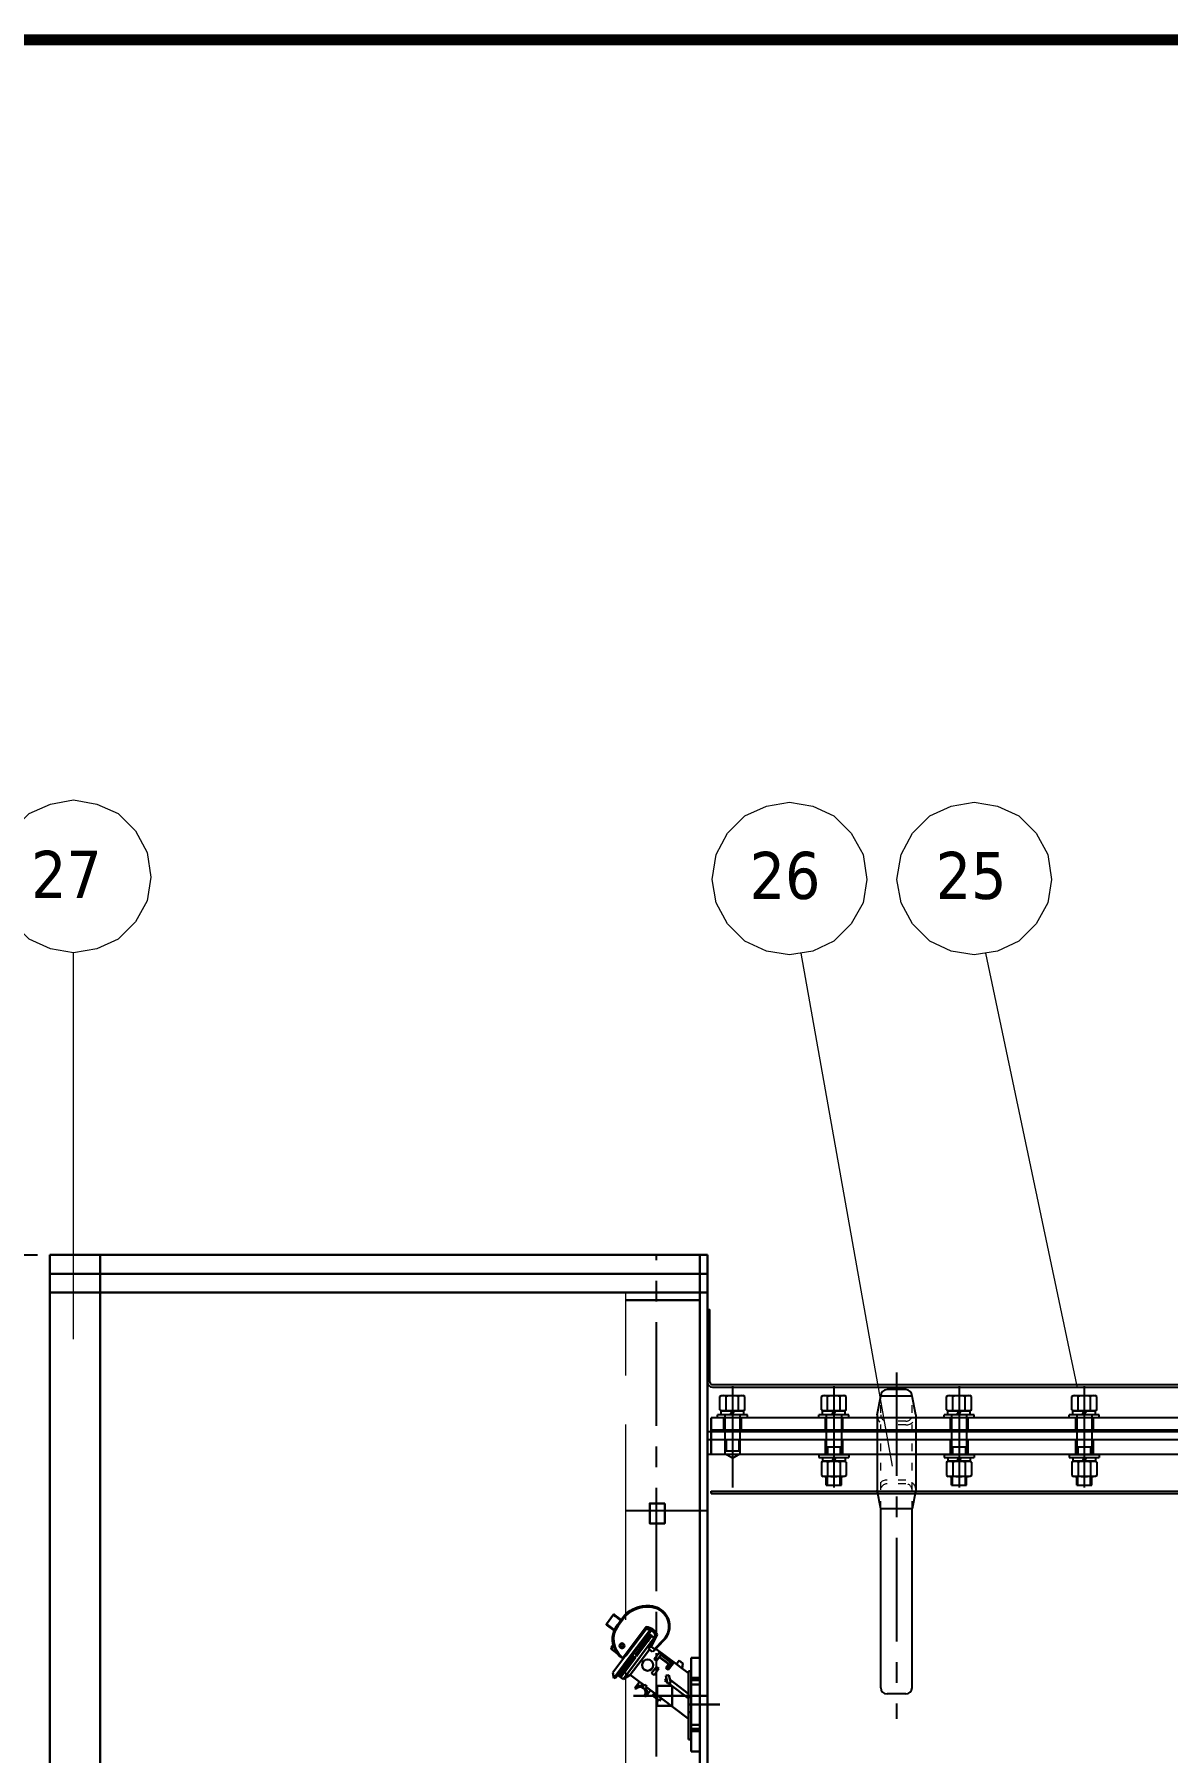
# Model space of a CAD drawing. Header units: millimetres. Extents: x 108973 to 119333, y -159366 to -152040.
# Drawn here: x 113740 to 114645, y -153654 to -152283 of the extents above; entities that cross this region are included whole.
import ezdxf

# ---------------------------------------------------------------- set-up
doc = ezdxf.new("R2010")
doc.units = ezdxf.units.MM
doc.header["$LTSCALE"] = 13
for name, pattern in [('ACAD_ISO02W100', [15, 12, -3]), ('ACAD_ISO03W100', [1.18, 0.47, -0.71]), ('CENTER', [50.8, 31.75, -6.35, 6.35, -6.35]), ('CENTERX2', [101.6, 63.5, -12.7, 12.7, -12.7]), ('DASHED', [0.75, 0.5, -0.25]), ('HIDDEN', [9.525, 6.35, -3.175])]:
    doc.linetypes.add(name, pattern=pattern)
doc.layers.get('0').update_dxf_attribs({"color": 1, "linetype": 'CENTER'})
for name, color, linetype in [('1', 4, 'Continuous'), ('2', 3, 'Continuous'), ('4', 2, 'HIDDEN'), ('4虚线层', 6, 'DASHED'), ('粗实线', 4, 'Continuous')]:
    doc.layers.add(name, color=color, linetype=linetype)
doc.layers.add('标注、文本', color=3, linetype='Continuous', lineweight=25)
doc.layers.add('铁心', color=3, linetype='Continuous', lineweight=0)
doc.styles.get("Standard").update_dxf_attribs({"font": 'gbenor.shx', "bigfont": 'gbcbig.shx'})
doc.styles.add('Tahoma$001', font='tahoma.ttf', dxfattribs={"height": 2.159784})
doc.dimstyles.new('1-15', dxfattribs={"dimscale": 20, "dimtxt": 3.5, "dimasz": 2, "dimexe": 1.5, "dimexo": 0.5, "dimgap": 0.5, "dimtad": 1, "dimtoh": 1, "dimdec": 1, "dimdsep": 46, "dimtxsty": 'Standard', "dimcen": 2.5, "dimclrd": 3, "dimclre": 3, "dimclrt": 3, "dimadec": 0, "dimazin": 2, "dimtfac": 1, "dimtdec": 1, "dimtmove": 0, "dimatfit": 2, "dimfxl": 0, "dimarcsym": 0})

# ---------------------------------------------------------------- blocks, each defined once
blk = doc.blocks.new('A$C200A7939')
at = {"layer": '粗实线', "lineweight": 30}
for p, q in [((54, 115.6), (53.8, 115.9)), ((73.6, 110.5), (73.5, 110.7)), ((55.3, 97.2), (55.2, 96.1)), ((69.2, 77.5), (55.2, 96.1)), ((70, 78.1), (55.5, 97.3)), ((59.3, 97.2), (55.8, 97.5)), ((75.1, 76.2), (58.4, 98.4)), ((58.8, 99.5), (77.3, 75)), ((72.6, 80.1), (59.7, 97.2)), ((75.5, 109), (75.3, 109.2)), ((81.2, 100.5), (76.2, 107.1)), ((76.6, 107.5), (76.5, 107.7)), ((78.4, 105.2), (76.5, 107.7)), ((76.6, 107.7), (78.6, 105.2)), ((76.9, 107.5), (76.6, 107.7)), ((76.6, 107.5), (81.6, 100.9)), ((76.9, 107.5), (81.8, 100.9)), ((78.6, 105.2), (78.4, 105.2)), ((79.7, 103.7), (79.5, 103.7)), ((81.5, 101.1), (79.5, 103.7)), ((79.7, 103.7), (81.6, 101.1)), ((81.6, 100.9), (81.5, 101.1)), ((81.8, 100.9), (81.6, 101.1)), ((83.1, 98.4), (83, 98.6)), ((90.5, 101.1), (84.5, 96.6)), ((90.5, 101.7), (84.9, 109.2)), ((42.1, 92.5), (42.2, 92.2)), ((52.8, 80.3), (44.7, 88.8)), ((45.1, 89.1), (52.1, 81.7)), ((54.8, 83.8), (50, 93.1)), ((51.1, 93.1), (56.6, 82.4)), ((56.6, 82.4), (51.2, 93.1)), ((51.3, 93.1), (51.2, 93.1)), ((52.5, 90.8), (51.3, 93.1)), ((51.4, 93.1), (52.5, 90.8)), ((51.4, 93.1), (51.4, 93.1)), ((52.1, 81.7), (54.8, 83.8)), ((56.7, 94), (52.4, 90.7)), ((52.4, 90.7), (73.6, 62.5)), ((54.3, 92.2), (55.4, 93)), ((54.3, 92.2), (66.5, 76.1)), ((55.3, 90.9), (56.4, 91.7)), ((55.4, 93), (67.5, 76.9)), ((59.1, 88.1), (58, 87.3)), ((84.6, 84.1), (86.5, 81.5)), ((86.7, 82.9), (85, 85.3)), ((86.5, 81.5), (86.7, 82.9)), ((16, 76.8), (16, 2)), ((16, 74.8), (23, 74.8)), ((23, 74.8), (23, 58.7)), ((29.7, 70.3), (32.6, 72.5)), ((30.2, 66.3), (29.7, 70.3)), ((30.2, 66.3), (34.7, 69.7)), ((34.7, 69.7), (32.6, 72.5)), ((51.1, 82), (34.7, 69.7)), ((37.1, 70.7), (48.3, 79.1)), ((37.1, 70.7), (37.3, 70.4)), ((37.3, 70.4), (38.4, 71.3)), ((37.4, 70.2), (37.3, 70.4)), ((38.5, 71.1), (37.4, 70.2)), ((37.4, 70.2), (41.2, 65.2)), ((38.4, 71.3), (46.8, 77.6)), ((38.4, 71.3), (38.5, 71.1)), ((38.4, 71.3), (38.4, 71.3)), ((38.5, 71.1), (42.3, 66)), ((47.2, 77), (38.8, 70.7)), ((40.8, 69.8), (48.4, 75.5)), ((43.1, 66.6), (40.8, 69.8)), ((40.9, 69.6), (48.5, 75.3)), ((46.8, 77.5), (48.5, 78.8)), ((46.8, 77.5), (46.8, 77.6)), ((46.9, 77.4), (46.8, 77.5)), ((48.6, 78.6), (46.9, 77.4)), ((50.7, 72.4), (46.9, 77.4)), ((48.3, 79.1), (48.5, 78.8)), ((48.5, 78.8), (48.6, 78.6)), ((48.6, 78.6), (52.4, 73.6)), ((50.7, 72.4), (52.4, 73.6)), ((53.7, 79.4), (56.9, 81.8)), ((56.3, 81.4), (62.8, 72.7)), ((62.8, 72.7), (71.6, 61.2)), ((66.5, 76.1), (67.5, 76.9)), ((67.1, 75.3), (68.1, 76.1)), ((67.1, 75.3), (79.2, 59.2)), ((68.1, 76.1), (80.3, 60)), ((83.2, 58.9), (69.2, 77.5)), ((84.6, 58.6), (70, 78.1)), ((85.5, 63), (72.6, 80.1)), ((77, 74.3), (77.9, 75)), ((79.9, 75.8), (79.8, 76)), ((81.1, 77.4), (86.5, 81.5)), ((23, 58.7), (16, 58.7)), ((16, 56.8), (23, 56.8)), ((23, 64.1), (25, 64.1)), ((23, 56.8), (23, 58.7)), ((23, 53.5), (23, 56.8)), ((30.2, 66.3), (25, 62.4)), ((25, 64.1), (25, 43.3)), ((39.9, 57.4), (25, 46.1)), ((40.8, 61), (39.3, 54.7)), ((43.2, 60.5), (40.8, 61)), ((41.2, 65.2), (42.3, 66)), ((41.8, 54.1), (43.2, 60.5)), ((42, 55.1), (44, 56.7)), ((42.3, 66), (43.1, 66.6)), ((42.7, 58.4), (44, 56.7)), ((50.7, 67.6), (48.7, 66.1)), ((48.7, 66.1), (52.6, 60.9)), ((54.6, 62.4), (50.7, 67.6)), ((52.6, 60.9), (54.6, 62.4)), ((60.6, 53), (64.1, 55.6)), ((68, 50.5), (64.1, 55.6)), ((64.2, 55.6), (71.6, 61.2)), ((71.6, 61.2), (77.2, 57.7)), ((73.6, 62.5), (77.2, 57.7)), ((73.6, 62.5), (73.6, 62.5)), ((75.5, 64.1), (76.6, 64.9)), ((77.2, 57.7), (81.6, 61)), ((78.2, 60.5), (79.3, 61.3)), ((79.2, 59.2), (80.3, 60)), ((83.2, 58.9), (84.6, 58.6)), ((84.6, 58.6), (85.5, 63)), ((69, 44.3), (10, 44.3)), ((16, 53.5), (23, 53.5)), ((23, 53.5), (23, 21.3)), ((23, 43.3), (25, 43.3)), ((25, 42.3), (40.9, 54.3)), ((25, 31.4), (25, 43.3)), ((25, 26.1), (46.8, 42.5)), ((39.3, 54.7), (41.8, 54.1)), ((46.8, 42.5), (52.1, 46.5)), ((48.3, 40.5), (46.8, 42.5)), ((53.6, 44.5), (48.3, 40.5)), ((52.1, 46.5), (55.4, 48.9)), ((53.6, 44.5), (52.1, 46.5)), ((55.3, 49), (58.9, 51.6)), ((59.2, 43.8), (55.3, 49)), ((58.4, 52.2), (60.2, 53.5)), ((58.4, 52.2), (59.5, 50.8)), ((59.2, 43.8), (59.7, 44.2)), ((61.2, 52.1), (60.2, 53.5)), ((67.5, 50.1), (68, 50.5)), ((25, 37.4), (0, 37.4)), ((25, 31.4), (23, 31.4)), ((25, 31.4), (25, 9.4)), ((23, 21.3), (16, 21.3)), ((16, 18), (23, 18)), ((16, 16.1), (23, 16.1)), ((23, 18), (23, 21.3)), ((23, 16.1), (23, 18)), ((23, 16.1), (23, 0)), ((23, 0), (16, 0)), ((23, 9.4), (25, 9.4))]:
    blk.add_line(p, q, dxfattribs=at)
blk.add_lwpolyline([(38, 52.3), (50, 52.3), (50, 36.3), (38, 36.3)], close=True, dxfattribs=at)
at = {"layer": '粗实线', "lineweight": 30, "extrusion": (0, 0, -1)}
blk.add_circle((-78.2, 84.3), 2, dxfattribs=at)
at = {"layer": '粗实线', "lineweight": 30}
for centre, radius in [((78.2, 84.3), 1.13), ((57.7, 68.9), 4.5)]:
    blk.add_circle(centre, radius, dxfattribs=at)
for centre, radius, start, end in [((63.6, 47.1), 5.5, 138.537, 217), ((59.4, 44.6), 0.5, 307, 31.1054), ((63.6, 47.1), 5.5, 37, 115.463), ((67.2, 50.5), 0.5, 222.8946, 307)]:
    blk.add_arc(centre, radius, start, end, dxfattribs=at)
at = {"layer": '粗实线', "lineweight": 30, "extrusion": (0, 0, -1)}
blk.add_arc((-63.6, 47.1), 4.37, 328.8946, 137.1054, dxfattribs=at)
at = {"layer": '粗实线', "lineweight": 30}
for centre, major_axis, ratio, start_param, end_param in [((56.3, 99.8), (-14.1, -7.6), 0.99884, 4.363996, 6.551417), ((56.2, 100), (14.1, 7.6), 0.99884, 1.222403, 3.141558), ((56.3, 99.8), (13.7, 7.3), 0.99884, 1.222403, 3.409825), ((57.6, 90.2), (22.9, 12.3), 0.99884, 0.41949, 1.222403), ((57.7, 89.9), (-22.9, -12.3), 0.99884, 3.561083, 4.363996), ((54, 115.1), (0.072, -0.495), 0.016437, 1.52552, 3.096316), ((57.7, 89.9), (22.5, 12.1), 0.99884, 0.41949, 1.222403), ((57.8, 90.2), (18.6, 18.2), 0.998343, 0.13937, 0.871114), ((73.3, 110.1), (-0.306, -0.396), 0.043972, 1.551165, 3.121962), ((63.8, 97.8), (13.7, 7.3), 0.99884, 0.152631, 0.41949), ((63.7, 98.1), (14.1, 7.6), 0.99884, 0.15263, 0.41949), ((73.1, 109.9), (-0.612, -0.791), 0.056989, 3.133584, 3.6194), ((63.8, 97.8), (-14.1, -7.6), 0.99884, 3.294223, 3.561083), ((63.9, 98.1), (11.5, 11.2), 0.998343, 6.155695, 6.422555), ((61, 87.3), (-11, -5.9), 0.99884, 4.39833, 5.304677), ((61, 87.3), (10.1, 5.4), 0.99884, 1.309893, 2.118457), ((61.2, 87.1), (-0.8, 11.7), 0.999962, 0.172283, 0.96125), ((61.4, 87.1), (-0.8, 11.7), 0.999962, 0.481281, 0.96125), ((61.2, 87.3), (-8.19, -7.99), 0.998343, 4.602073, 4.979929), ((61.4, 87.1), (-0.8, 11.7), 0.999962, 0.188779, 0.405853), ((61.2, 87.3), (-8.19, -7.99), 0.998343, 4.191387, 4.291709), ((64.1, 97.9), (11.5, 11.2), 0.998343, 6.155695, 6.283216), ((76.2, 107.2), (-0.399, -0.301), 0.047588, 1.564147, 3.1339), ((75.9, 107.1), (-0.799, -0.601), 0.05708, 3.159746, 3.671896), ((66.4, 89.4), (16.3, 8.8), 0.99884, 4.89389, 6.435766), ((70.7, 99), (13.7, 10.3), 0.004763, -0.944344, -0.057398), ((71, 98.6), (14, 10.5), 0.004753, 5.322503, 6.287199), ((66.4, 89.4), (-16.7, -9), 0.99884, 1.848722, 3.294173), ((81.2, 100.6), (-0.399, -0.301), 0.047588, 1.563859, 3.1339), ((80.8, 100.5), (-0.799, -0.602), 0.004753, 3.156454, 3.668086), ((76.6, 91.2), (-14, -10.5), 0.004753, 3.1467, 4.123831), ((66.7, 89.4), (13.6, 13.3), 0.998343, 5.276241, 5.892279), ((45.1, 89.1), (0.362, 0.345), 0.046425, 3.128817, 4.699614), ((71, 98.6), (14, 10.5), 0.004753, 2.946494, 3.582151), ((70.7, 99), (-13.6, -10.2), 0.004753, 0.026533, 0.373337), ((77.6, 78), (2.64, 1.42), 0.99884, 4.135252, 4.354564), ((77.8, 78), (-2.15, -2.1), 0.998343, 0.817037, 0.867657), ((66.7, 89.4), (13.6, 13.3), 0.998343, 4.710195, 4.850406)]:
    blk.add_ellipse(centre, major_axis=major_axis, ratio=ratio, start_param=start_param, end_param=end_param, dxfattribs=at)
at = {"layer": '粗实线', "lineweight": 30, "extrusion": (0, 0, -1)}
for centre, major_axis, ratio, start_param, end_param in [((77.2, 105.4), (-1.39, 0.18), 0.001239, 3.147709, 3.666537), ((78.6, 103.4), (-1.06, -0.26), 0.001376, 2.614119, 3.133686), ((66.3, 89.6), (11.4, -15.3), 0.998745, 4.706556, 4.859166), ((66.5, 89.7), (11.1, -15.4), 0.99877, 4.690072, 5.567381), ((70.4, 85.6), (-15.5, -11.4), 0.089062, 2.738165, 2.767688), ((55.5, 84.5), (1.38, -2.71), 0.00104, 5.600881, 6.283298), ((51.6, 81.6), (-2.08, 2.19), 0.012676, 3.143075, 4.080568)]:
    blk.add_ellipse(centre, major_axis=major_axis, ratio=ratio, start_param=start_param, end_param=end_param, dxfattribs=at)
at = {"layer": '粗实线', "lineweight": 30}
for points, knots in [([(58.4, 98.4), (58.4, 98.4), (58.4, 98.5), (58.4, 98.6), (58.5, 98.7), (58.6, 99), (58.7, 99.2), (58.8, 99.5)], [0, 0, 0, 0, 0.25, 0.25, 0.5, 0.5, 1, 1, 1, 1]), ([(81.2, 101.7), (81.4, 101.5), (81.6, 101.3), (82, 100.8), (82.2, 100.5), (82.7, 99.8), (82.9, 99.5), (83.6, 98.5), (83.9, 97.8), (84.3, 97.1)], [0, 0, 0, 0, 0.149275, 0.149275, 0.361956, 0.361956, 0.574638, 0.574638, 1, 1, 1, 1]), ([(84.9, 109.2), (84.9, 109.2), (84.9, 109.3), (84.8, 109.3), (84.6, 109.4), (84.5, 109.4), (84.4, 109.4), (84.4, 109.3), (84.3, 109.3), (84.3, 109.3), (84.3, 109.3)], [0, 0, 0, 0, 0.060474, 0.246886, 0.39669, 0.524783, 0.633814, 0.728275, 0.835523, 1, 1, 1, 1]), ([(84.5, 96.6), (84.5, 96.6), (84.5, 96.6), (84.5, 96.7), (84.4, 96.7), (84.4, 96.8), (84.4, 96.8), (84.3, 97), (84.3, 97), (84.3, 97.1)], [0, 0, 0, 0, 0.25, 0.25, 0.5, 0.5, 0.75, 0.75, 1, 1, 1, 1]), ([(90.5, 101.1), (90.5, 101.1), (90.5, 101.1), (90.5, 101.1), (90.6, 101.2), (90.6, 101.3), (90.7, 101.5), (90.6, 101.6), (90.6, 101.7), (90.5, 101.7)], [0, 0, 0, 0, 0.044869, 0.213016, 0.339629, 0.479509, 0.658519, 0.857969, 1, 1, 1, 1]), ([(51.1, 93.1), (51.1, 93.1), (51.1, 93.1), (51, 93.1), (50.9, 93.1), (50.6, 93.1), (50.3, 93.1), (50, 93.1)], [0, 0, 0, 0, 0.25, 0.25, 0.5, 0.5, 1, 1, 1, 1]), ([(56.6, 82.4), (56.5, 82.5), (56.4, 82.6), (56.2, 82.9), (56, 83), (55.7, 83.2), (55.5, 83.3), (55.1, 83.5), (54.9, 83.7), (54.8, 83.8)], [0, 0, 0, 0, 0.25, 0.25, 0.5, 0.5, 0.75, 0.75, 1, 1, 1, 1]), ([(52.8, 80.3), (52.7, 80.3), (52.7, 80.5), (52.5, 80.7), (52.5, 80.8), (52.3, 81.1), (52.3, 81.2), (52.2, 81.5), (52.1, 81.6), (52.1, 81.7)], [0, 0, 0, 0, 0.25, 0.25, 0.5, 0.5, 0.75, 0.75, 1, 1, 1, 1]), ([(77.3, 75), (77.1, 75), (76.9, 75), (76.5, 75.2), (76.3, 75.2), (76.2, 75.3)], [0, 0, 0, 0, 0.564466, 0.564466, 1, 1, 1, 1]), ([(78, 75), (78.1, 75), (78.3, 75), (78.6, 75.1), (78.7, 75.2), (79, 75.3), (79.2, 75.4), (79.4, 75.6), (79.5, 75.7), (79.6, 75.8)], [0, 0, 0, 0, 0.25, 0.25, 0.5, 0.5, 0.75, 0.75, 1, 1, 1, 1]), ([(78.2, 75), (78.4, 75), (78.5, 75.1), (78.8, 75.2), (79, 75.2), (79.3, 75.4), (79.4, 75.4), (79.6, 75.6), (79.8, 75.7), (79.9, 75.8)], [0, 0, 0, 0, 0.25, 0.25, 0.5, 0.5, 0.75, 0.75, 1, 1, 1, 1])]:
    blk.add_open_spline(points, degree=3, knots=knots, dxfattribs=at)
blk = doc.blocks.new('*D68')
at = {"layer": 'Defpoints', "color": 0, "transparency": 16777216}
for p in [(113509.8, -153257.1), (113752, -153257.1), (113752, -155208.4)]:
    blk.add_point(p, dxfattribs=at)
at = {"layer": '标注、文本', "color": 3, "lineweight": -2, "transparency": 16777216}
for p, q in [((113742, -153257.1), (113479.8, -153257.1)), ((113509.8, -155168.4), (113509.8, -153297.1)), ((113742, -155208.4), (113479.8, -155208.4))]:
    blk.add_line(p, q, dxfattribs=at)
at = {"layer": '标注、文本', "color": 3, "transparency": 16777216}
for points in [[(113503.2, -153297.1), (113516.5, -153297.1), (113509.8, -153257.1)], [(113503.2, -155168.4), (113516.5, -155168.4), (113509.8, -155208.4)]]:
    blk.add_solid(points, dxfattribs=at)
at = {"layer": '标注、文本', "color": 3, "transparency": 16777216, "insert": (113464.8, -154232.8), "char_height": 70, "attachment_point": 5, "rotation": 90}
blk.add_mtext('2050', dxfattribs=at)

msp = doc.modelspace()

# ---------------------------------------------------------------- linework, layer by layer
at = {"color": 2, "linetype": 'ACAD_ISO02W100', "lineweight": 13}
msp.add_line((114212.016, -155108.427), (114212.016, -153287.074), dxfattribs=at)
at = {"layer": '1', "color": 1, "linetype": 'CENTERX2', "lineweight": -3, "ltscale": 0.1}
for p, q in [((114236.435, -155110.427), (114236.435, -153257.074)), ((114236.435, -155110.427), (114236.435, -153257.074)), ((114428.016, -153350.939), (114428.016, -153627.403)), ((114378.016, -153384.635), (114378.016, -153427.903)), ((114478.016, -153384.635), (114478.016, -153427.903)), ((114578.016, -153384.635), (114578.016, -153427.903)), ((114277.016, -153461.431), (114212.016, -153461.431))]:
    msp.add_line(p, q, dxfattribs=at)
at = {"layer": '1'}
for p, q in [((114287.091, -153370.142), (114288.421, -153369.374)), ((114287.091, -153380.807), (114287.091, -153370.142)), ((114288.421, -153369.374), (114305.611, -153369.374)), ((114292.053, -153380.807), (114292.053, -153370.142)), ((114301.978, -153380.807), (114301.978, -153370.142)), ((114306.941, -153370.142), (114305.611, -153369.374)), ((114306.941, -153380.807), (114306.941, -153370.142)), ((114368.091, -153370.142), (114369.421, -153369.374)), ((114368.091, -153380.807), (114368.091, -153370.142)), ((114369.421, -153369.374), (114386.611, -153369.374)), ((114373.053, -153380.807), (114373.053, -153370.142)), ((114382.978, -153380.807), (114382.978, -153370.142)), ((114387.941, -153370.142), (114386.611, -153369.374)), ((114387.941, -153380.807), (114387.941, -153370.142)), ((114468.091, -153370.142), (114469.421, -153369.374)), ((114468.091, -153380.807), (114468.091, -153370.142)), ((114469.421, -153369.374), (114486.611, -153369.374)), ((114473.053, -153380.807), (114473.053, -153370.142)), ((114482.978, -153380.807), (114482.978, -153370.142)), ((114487.941, -153370.142), (114486.611, -153369.374)), ((114487.941, -153380.807), (114487.941, -153370.142)), ((114568.091, -153370.142), (114569.421, -153369.374)), ((114568.091, -153380.807), (114568.091, -153370.142)), ((114569.421, -153369.374), (114586.611, -153369.374)), ((114573.053, -153380.807), (114573.053, -153370.142)), ((114582.978, -153380.807), (114582.978, -153370.142)), ((114587.941, -153370.142), (114586.611, -153369.374)), ((114587.941, -153380.807), (114587.941, -153370.142)), ((114285.016, -153387.074), (114285.016, -153384.574)), ((114309.016, -153384.574), (114285.016, -153384.574)), ((114287.091, -153380.807), (114288.421, -153381.574)), ((114288.016, -153384.574), (114288.016, -153381.574)), ((114306.016, -153381.574), (114288.016, -153381.574)), ((114306.016, -153384.574), (114288.016, -153384.574)), ((114288.421, -153381.574), (114305.611, -153381.574)), ((114291.016, -153384.792), (114291.016, -153410.292)), ((114295.316, -153384.574), (114297.016, -153381.574)), ((114297.016, -153384.574), (114298.716, -153381.574)), ((114303.016, -153384.792), (114303.016, -153410.292)), ((114306.941, -153380.807), (114305.611, -153381.574)), ((114306.016, -153384.574), (114306.016, -153381.574)), ((114309.016, -153387.074), (114309.016, -153384.574)), ((114366.016, -153387.074), (114366.016, -153384.574)), ((114390.016, -153384.574), (114366.016, -153384.574)), ((114368.091, -153380.807), (114369.421, -153381.574)), ((114369.016, -153384.574), (114369.016, -153381.574)), ((114387.016, -153381.574), (114369.016, -153381.574)), ((114387.016, -153384.574), (114369.016, -153384.574)), ((114369.421, -153381.574), (114386.611, -153381.574)), ((114372.016, -153384.792), (114372.016, -153410.292)), ((114376.316, -153384.574), (114378.016, -153381.574)), ((114378.016, -153384.574), (114379.716, -153381.574)), ((114384.016, -153384.792), (114384.016, -153410.292)), ((114387.941, -153380.807), (114386.611, -153381.574)), ((114387.016, -153384.574), (114387.016, -153381.574)), ((114390.016, -153387.074), (114390.016, -153384.574)), ((114466.016, -153387.074), (114466.016, -153384.574)), ((114490.016, -153384.574), (114466.016, -153384.574)), ((114468.091, -153380.807), (114469.421, -153381.574)), ((114469.016, -153384.574), (114469.016, -153381.574)), ((114487.016, -153381.574), (114469.016, -153381.574)), ((114487.016, -153384.574), (114469.016, -153384.574)), ((114469.421, -153381.574), (114486.611, -153381.574)), ((114472.016, -153384.792), (114472.016, -153410.292)), ((114476.316, -153384.574), (114478.016, -153381.574)), ((114478.016, -153384.574), (114479.716, -153381.574)), ((114484.016, -153384.792), (114484.016, -153410.292)), ((114487.941, -153380.807), (114486.611, -153381.574)), ((114487.016, -153384.574), (114487.016, -153381.574)), ((114490.016, -153387.074), (114490.016, -153384.574)), ((114566.016, -153387.074), (114566.016, -153384.574)), ((114590.016, -153384.574), (114566.016, -153384.574)), ((114568.091, -153380.807), (114569.421, -153381.574)), ((114569.016, -153384.574), (114569.016, -153381.574)), ((114587.016, -153381.574), (114569.016, -153381.574)), ((114587.016, -153384.574), (114569.016, -153384.574)), ((114569.421, -153381.574), (114586.611, -153381.574)), ((114572.016, -153384.792), (114572.016, -153410.292)), ((114576.316, -153384.574), (114578.016, -153381.574)), ((114578.016, -153384.574), (114579.716, -153381.574)), ((114584.016, -153384.792), (114584.016, -153410.292)), ((114587.941, -153380.807), (114586.611, -153381.574)), ((114587.016, -153384.574), (114587.016, -153381.574)), ((114590.016, -153387.074), (114590.016, -153384.574)), ((114309.016, -153387.074), (114285.016, -153387.074)), ((114291.016, -153404.292), (114303.016, -153404.292)), ((114291.016, -153410.292), (114291.016, -153415.828)), ((114303.016, -153410.292), (114303.016, -153415.828)), ((114372.016, -153410.292), (114384.016, -153410.292)), ((114372.016, -153410.292), (114372.016, -153416.292)), ((114384.016, -153410.292), (114384.016, -153416.292)), ((114472.016, -153410.292), (114484.016, -153410.292)), ((114472.016, -153410.292), (114472.016, -153416.292)), ((114484.016, -153410.292), (114484.016, -153416.292)), ((114572.016, -153410.292), (114584.016, -153410.292)), ((114572.016, -153410.292), (114572.016, -153416.292)), ((114584.016, -153410.292), (114584.016, -153416.292)), ((114366.016, -153416.292), (114390.016, -153416.292)), ((114366.016, -153416.292), (114366.016, -153418.792)), ((114366.016, -153418.792), (114390.016, -153418.792)), ((114368.091, -153422.56), (114369.421, -153421.792)), ((114368.091, -153422.56), (114368.091, -153433.225)), ((114369.016, -153418.792), (114387.016, -153418.792)), ((114369.016, -153418.792), (114369.016, -153421.792)), ((114369.016, -153421.792), (114387.016, -153421.792)), ((114386.611, -153421.792), (114369.421, -153421.792)), ((114373.053, -153422.56), (114373.053, -153433.225)), ((114378.016, -153418.792), (114376.316, -153421.792)), ((114379.716, -153418.792), (114378.016, -153421.792)), ((114382.978, -153422.56), (114382.978, -153433.225)), ((114387.941, -153422.56), (114386.611, -153421.792)), ((114387.016, -153418.792), (114387.016, -153421.792)), ((114387.941, -153422.56), (114387.941, -153433.225)), ((114390.016, -153416.292), (114390.016, -153418.792)), ((114466.016, -153416.292), (114490.016, -153416.292)), ((114466.016, -153416.292), (114466.016, -153418.792)), ((114466.016, -153418.792), (114490.016, -153418.792)), ((114468.091, -153422.56), (114469.421, -153421.792)), ((114468.091, -153422.56), (114468.091, -153433.225)), ((114469.016, -153418.792), (114487.016, -153418.792)), ((114469.016, -153418.792), (114469.016, -153421.792)), ((114469.016, -153421.792), (114487.016, -153421.792)), ((114486.611, -153421.792), (114469.421, -153421.792)), ((114473.053, -153422.56), (114473.053, -153433.225)), ((114478.016, -153418.792), (114476.316, -153421.792)), ((114479.716, -153418.792), (114478.016, -153421.792)), ((114482.978, -153422.56), (114482.978, -153433.225)), ((114487.941, -153422.56), (114486.611, -153421.792)), ((114487.016, -153418.792), (114487.016, -153421.792)), ((114487.941, -153422.56), (114487.941, -153433.225)), ((114490.016, -153416.292), (114490.016, -153418.792)), ((114566.016, -153416.292), (114590.016, -153416.292)), ((114566.016, -153416.292), (114566.016, -153418.792)), ((114566.016, -153418.792), (114590.016, -153418.792)), ((114568.091, -153422.56), (114569.421, -153421.792)), ((114568.091, -153422.56), (114568.091, -153433.225)), ((114569.016, -153418.792), (114587.016, -153418.792)), ((114569.016, -153418.792), (114569.016, -153421.792)), ((114569.016, -153421.792), (114587.016, -153421.792)), ((114586.611, -153421.792), (114569.421, -153421.792)), ((114573.053, -153422.56), (114573.053, -153433.225)), ((114578.016, -153418.792), (114576.316, -153421.792)), ((114579.716, -153418.792), (114578.016, -153421.792)), ((114582.978, -153422.56), (114582.978, -153433.225)), ((114587.941, -153422.56), (114586.611, -153421.792)), ((114587.016, -153418.792), (114587.016, -153421.792)), ((114587.941, -153422.56), (114587.941, -153433.225)), ((114590.016, -153416.292), (114590.016, -153418.792)), ((114368.091, -153433.225), (114369.421, -153433.992)), ((114386.611, -153433.992), (114369.421, -153433.992)), ((114372.016, -153440.734), (114372.016, -153433.992)), ((114372.016, -153440.734), (114384.016, -153440.734)), ((114384.016, -153440.734), (114384.016, -153433.992)), ((114387.941, -153433.225), (114386.611, -153433.992)), ((114468.091, -153433.225), (114469.421, -153433.992)), ((114486.611, -153433.992), (114469.421, -153433.992)), ((114472.016, -153440.734), (114472.016, -153433.992)), ((114472.016, -153440.734), (114484.016, -153440.734)), ((114484.016, -153440.734), (114484.016, -153433.992)), ((114487.941, -153433.225), (114486.611, -153433.992)), ((114568.091, -153433.225), (114569.421, -153433.992)), ((114586.611, -153433.992), (114569.421, -153433.992)), ((114572.016, -153440.734), (114572.016, -153433.992)), ((114572.016, -153440.734), (114584.016, -153440.734)), ((114584.016, -153440.734), (114584.016, -153433.992)), ((114587.941, -153433.225), (114586.611, -153433.992))]:
    msp.add_line(p, q, dxfattribs=at)
at = {"layer": '1', "const_width": 8.634}
msp.add_lwpolyline([(109614.174, -159095.104), (119086.494, -159095.104), (119086.494, -152286.874), (109614.174, -152286.874), (109614.174, -159095.104)], dxfattribs=at)
at = {"layer": '1'}
for centre, radius, start, end in [((114289.626, -153373.943), 4.569, 57.914436, 123.704561), ((114297.016, -153387.374), 18, 73.996597, 106.003403), ((114304.405, -153373.943), 4.569, 56.295439, 122.085564), ((114370.626, -153373.943), 4.569, 57.914436, 123.704561), ((114378.016, -153387.374), 18, 73.996597, 106.003403), ((114385.405, -153373.943), 4.569, 56.295439, 122.085564), ((114470.626, -153373.943), 4.569, 57.914436, 123.704561), ((114478.016, -153387.374), 18, 73.996597, 106.003403), ((114485.405, -153373.943), 4.569, 56.295439, 122.085564), ((114570.626, -153373.943), 4.569, 57.914436, 123.704561), ((114578.016, -153387.374), 18, 73.996597, 106.003403), ((114585.405, -153373.943), 4.569, 56.295439, 122.085564), ((114289.626, -153377.006), 4.569, 236.295439, 302.085564), ((114297.016, -153363.574), 18, 253.996597, 286.003403), ((114304.405, -153377.006), 4.569, 237.441248, 303.704561), ((114370.626, -153377.006), 4.569, 236.295439, 302.085564), ((114378.016, -153363.574), 18, 253.996597, 286.003403), ((114385.405, -153377.006), 4.569, 237.441248, 303.704561), ((114470.626, -153377.006), 4.569, 236.295439, 302.085564), ((114478.016, -153363.574), 18, 253.996597, 286.003403), ((114485.405, -153377.006), 4.569, 237.441248, 303.704561), ((114570.626, -153377.006), 4.569, 236.295439, 302.085564), ((114578.016, -153363.574), 18, 253.996597, 286.003403), ((114585.405, -153377.006), 4.569, 237.441248, 303.704561), ((114370.626, -153426.361), 4.569, 57.441248, 123.704561), ((114378.016, -153439.792), 18, 73.996597, 106.003403), ((114385.405, -153426.361), 4.569, 56.295439, 122.085564), ((114470.626, -153426.361), 4.569, 57.441248, 123.704561), ((114478.016, -153439.792), 18, 73.996597, 106.003403), ((114485.405, -153426.361), 4.569, 56.295439, 122.085564), ((114570.626, -153426.361), 4.569, 57.441248, 123.704561), ((114578.016, -153439.792), 18, 73.996597, 106.003403), ((114585.405, -153426.361), 4.569, 56.295439, 122.085564), ((114370.626, -153429.423), 4.569, 236.295439, 302.085564), ((114378.016, -153415.992), 18, 253.996597, 286.003403), ((114385.405, -153429.423), 4.569, 237.914436, 303.704561), ((114470.626, -153429.423), 4.569, 236.295439, 302.085564), ((114478.016, -153415.992), 18, 253.996597, 286.003403), ((114485.405, -153429.423), 4.569, 237.914436, 303.704561), ((114570.626, -153429.423), 4.569, 236.295439, 302.085564), ((114578.016, -153415.992), 18, 253.996597, 286.003403), ((114585.405, -153429.423), 4.569, 237.914436, 303.704561)]:
    msp.add_arc(centre, radius, start, end, dxfattribs=at)
at = {"layer": '2'}
for p, q in [((114291.916, -153404.292), (114291.916, -153413.828)), ((114302.116, -153404.292), (114302.116, -153413.828)), ((114372.916, -153410.292), (114372.916, -153416.292)), ((114383.116, -153410.292), (114383.116, -153416.292)), ((114472.916, -153410.292), (114472.916, -153416.292)), ((114483.116, -153410.292), (114483.116, -153416.292)), ((114572.916, -153410.292), (114572.916, -153416.292)), ((114583.116, -153410.292), (114583.116, -153416.292)), ((114372.916, -153440.734), (114372.916, -153433.992)), ((114383.116, -153440.734), (114383.116, -153433.992)), ((114472.916, -153440.734), (114472.916, -153433.992)), ((114483.116, -153440.734), (114483.116, -153433.992)), ((114572.916, -153440.734), (114572.916, -153433.992)), ((114583.116, -153440.734), (114583.116, -153433.992))]:
    msp.add_line(p, q, dxfattribs=at)
at = {"layer": '4'}
for p, q in [((114297.016, -153361.792), (114297.016, -153442.592)), ((114378.016, -153361.792), (114378.016, -153442.592)), ((114478.016, -153361.792), (114478.016, -153442.592)), ((114578.016, -153361.792), (114578.016, -153442.592))]:
    msp.add_line(p, q, dxfattribs=at)
at = {"layer": '4虚线层'}
for p, q in [((114277.016, -153257.074), (114277.016, -155100.427)), ((114280.016, -153387.074), (114280.016, -153416.292)), ((114280.016, -153445.552), (114280.016, -153447.552))]:
    msp.add_line(p, q, dxfattribs=at)
at = {"layer": '4虚线层', "ltscale": 5}
for p, q in [((114277.016, -153365.427), (114277.016, -155100.427)), ((114280.016, -153387.074), (114280.016, -153416.292)), ((114280.016, -153445.552), (114280.016, -153447.552))]:
    msp.add_line(p, q, dxfattribs=at)
at = {"layer": '标注、文本', "color": 4, "lineweight": 30}
for p, q in [((113752.016, -153257.074), (113752.016, -155208.427)), ((114277.016, -153257.074), (114277.016, -155108.427)), ((114280.016, -153387.074), (114280.016, -153416.292)), ((114280.016, -153445.552), (114280.016, -153447.552))]:
    msp.add_line(p, q, dxfattribs=at)
at = {"layer": '标注、文本'}
for p, q in [((114277.016, -153358.569), (114277.016, -153300.569)), ((114277.016, -153300.569), (114279.016, -153300.569)), ((114279.016, -153358.569), (114279.016, -153300.569)), ((114281.016, -153360.569), (115416.016, -153360.569)), ((114281.016, -153362.569), (115398.016, -153362.569)), ((114412.516, -153384.81), (114415.516, -153369.81)), ((114440.516, -153369.81), (114415.516, -153369.81)), ((114435.516, -153364.569), (114420.516, -153364.569)), ((114443.516, -153384.81), (114440.516, -153369.81)), ((114412.516, -153384.81), (114412.516, -153444.81)), ((114443.516, -153384.81), (114443.516, -153444.81)), ((115141.016, -153398.292), (114277.016, -153398.292)), ((115386.016, -153387.074), (114280.016, -153387.074)), ((115391.016, -153397.074), (114280.016, -153397.074)), ((114290.016, -153387.074), (114290.016, -153397.074)), ((114304.016, -153387.074), (114304.016, -153397.074)), ((114371.016, -153387.074), (114371.016, -153397.074)), ((114385.016, -153387.074), (114385.016, -153397.074)), ((114471.016, -153387.074), (114471.016, -153397.074)), ((114485.016, -153387.074), (114485.016, -153397.074)), ((114571.016, -153387.074), (114571.016, -153397.074)), ((114585.016, -153387.074), (114585.016, -153397.074)), ((114277.016, -153404.292), (115357.016, -153404.292)), ((114371.016, -153404.292), (114371.016, -153416.292)), ((114385.016, -153404.292), (114385.016, -153416.292)), ((114471.016, -153404.292), (114471.016, -153416.292)), ((114485.016, -153404.292), (114485.016, -153416.292)), ((114571.016, -153404.292), (114571.016, -153416.292)), ((114585.016, -153404.292), (114585.016, -153416.292)), ((115391.016, -153416.292), (114277.016, -153416.292)), ((114297.016, -153419.292), (114291.016, -153415.828)), ((114297.016, -153419.292), (114291.016, -153415.828)), ((114297.016, -153419.292), (114291.016, -153415.828)), ((114297.016, -153419.292), (114291.016, -153415.828)), ((114297.016, -153419.292), (114291.016, -153415.828)), ((114297.016, -153419.292), (114291.016, -153415.828)), ((114297.016, -153419.292), (114291.016, -153415.828)), ((114297.016, -153419.292), (114291.016, -153415.828)), ((114302.116, -153413.828), (114291.916, -153413.828)), ((114297.016, -153419.292), (114303.016, -153415.828)), ((114297.016, -153419.292), (114303.016, -153415.828)), ((114297.016, -153419.292), (114303.016, -153415.828)), ((114297.016, -153419.292), (114303.016, -153415.828)), ((114297.016, -153419.292), (114303.016, -153415.828)), ((114297.016, -153419.292), (114303.016, -153415.828)), ((114297.016, -153419.292), (114303.016, -153415.828)), ((114297.016, -153419.292), (114303.016, -153415.828)), ((114280.016, -153445.552), (115416.016, -153445.552)), ((114280.016, -153447.552), (115416.016, -153447.552)), ((114415.516, -153459.81), (114412.516, -153444.81)), ((114443.516, -153444.81), (114440.516, -153459.81)), ((114415.516, -153602.552), (114415.516, -153459.81)), ((114440.516, -153459.81), (114415.516, -153459.81)), ((114440.516, -153602.552), (114440.516, -153459.81)), ((114435.516, -153607.552), (114420.516, -153607.552))]:
    msp.add_line(p, q, dxfattribs=at)
at = {"layer": '标注、文本', "color": 2, "linetype": 'ACAD_ISO03W100', "lineweight": 18}
for p, q in [((114415.516, -153459.81), (114415.516, -153369.569)), ((114440.516, -153459.81), (114440.516, -153369.569)), ((114435.516, -153389.81), (114420.516, -153389.81)), ((114435.516, -153392.81), (114420.516, -153392.81)), ((114435.516, -153436.81), (114420.516, -153436.81)), ((114435.516, -153439.81), (114420.516, -153439.81))]:
    msp.add_line(p, q, dxfattribs=at)
at = {"layer": '标注、文本'}
for centre, radius, start, end in [((114281.016, -153358.569), 4, 180, 270), ((114281.016, -153358.569), 2, 180, 270), ((114420.516, -153369.569), 5, 90, 180), ((114435.516, -153369.569), 5, 0, 90), ((114420.516, -153602.552), 5, 180, 270), ((114435.516, -153602.552), 5, 270, 0)]:
    msp.add_arc(centre, radius, start, end, dxfattribs=at)
at = {"layer": '标注、文本', "color": 2, "linetype": 'ACAD_ISO03W100', "lineweight": 18}
for centre, radius, start, end in [((114420.516, -153384.81), 8, 180, 270), ((114420.516, -153384.81), 5, 180, 270), ((114435.516, -153384.81), 5, 270, 0), ((114435.516, -153384.81), 8, 270, 0), ((114420.516, -153444.81), 8, 90, 180), ((114420.516, -153444.81), 5, 90, 180), ((114435.516, -153444.81), 8, 0, 90), ((114435.516, -153444.81), 5, 0, 90)]:
    msp.add_arc(centre, radius, start, end, dxfattribs=at)
at = {"layer": '粗实线', "lineweight": 30}
for p, q in [((114277.016, -153257.074), (113752.016, -153257.074)), ((114277.016, -153257.074), (113752.016, -153257.074)), ((113792.016, -155108.427), (113792.016, -153257.074)), ((114271.016, -153257.074), (114271.016, -155100.427)), ((114277.016, -153287.074), (114277.016, -153257.074)), ((114277.016, -153272.074), (113752.016, -153272.074)), ((114277.016, -153272.074), (113752.016, -153272.074)), ((114277.016, -153287.074), (113752.016, -153287.074)), ((114277.016, -153287.074), (114212.016, -153287.074)), ((114271.016, -153293.074), (114212.016, -153293.074))]:
    msp.add_line(p, q, dxfattribs=at)
msp.add_lwpolyline([(114243.016, -153455.431), (114231.016, -153455.431), (114231.016, -153471.431), (114243.016, -153471.431)], close=True, dxfattribs=at)
at = {"layer": '铁心'}
for points in [[(113709.098, -152955.56), (113712.411, -152935.681), (113721.447, -152918.513), (113735.301, -152904.659), (113752.469, -152897.129), (113770.842, -152893.816), (113789.515, -152897.129), (113806.382, -152904.659), (113820.236, -152918.513), (113829.573, -152935.681), (113832.585, -152955.56), (113829.573, -152974.233), (113820.236, -152991.1), (113806.382, -153004.954), (113789.515, -153012.785), (113770.842, -153015.797), (113752.469, -153012.785), (113735.301, -153004.954), (113721.447, -152991.1), (113712.411, -152974.233)], [(114280.837, -152957.259), (114284.15, -152937.381), (114293.186, -152920.213), (114307.04, -152906.358), (114324.208, -152898.829), (114342.581, -152895.516), (114361.254, -152898.829), (114378.121, -152906.358), (114391.975, -152920.213), (114401.312, -152937.381), (114404.324, -152957.259), (114401.312, -152975.933), (114391.975, -152992.799), (114378.121, -153006.654), (114361.254, -153014.485), (114342.581, -153017.497), (114324.208, -153014.485), (114307.04, -153006.654), (114293.186, -152992.799), (114284.15, -152975.933)], [(114428.432, -152957.259), (114431.745, -152937.381), (114440.781, -152920.213), (114454.635, -152906.358), (114471.803, -152898.829), (114490.175, -152895.516), (114508.849, -152898.829), (114525.716, -152906.358), (114539.57, -152920.213), (114548.907, -152937.381), (114551.919, -152957.259), (114548.907, -152975.933), (114539.57, -152992.799), (114525.716, -153006.654), (114508.849, -153014.485), (114490.175, -153017.497), (114471.803, -153014.485), (114454.635, -153006.654), (114440.781, -152992.799), (114431.745, -152975.933)]]:
    msp.add_lwpolyline(points, close=True, dxfattribs=at)
for points in [[(113770.842, -153324.168), (113770.842, -153015.797), (113770.842, -153015.797)], [(114424.757, -153425.598), (114351.917, -153015.991), (114351.917, -153015.991)], [(114572.352, -153361.725), (114499.512, -153015.991), (114499.512, -153015.991)]]:
    msp.add_lwpolyline(points, dxfattribs=at)

# ---------------------------------------------------------------- block references
at = {"color": 2, "linetype": 'ACAD_ISO02W100', "lineweight": 13, "xscale": -1}
msp.add_blockref('A$C200A7939', (114287.016, -153653.426), dxfattribs=at)

# ---------------------------------------------------------------- texts
at = {"layer": '铁心', "style": 'Tahoma$001'}
for s, p in [('27', (113736.925, -152971.981)), ('26', (114310.86, -152972.813)), ('25', (114459.465, -152972.813))]:
    msp.add_text(s, height=37.5893, dxfattribs=at).set_placement(p)

# ---------------------------------------------------------------- dimensions: what is measured, and where the dimension line sits
at = {"layer": '标注、文本'}
dim = msp.add_linear_dim(base=(113509.836, -153257.074), p1=(113752.016, -155208.427), p2=(113752.016, -153257.074), angle=90, text='2050', dimstyle='1-15', dxfattribs=at)
dim.commit()
dim.dimension.update_dxf_attribs({"geometry": '*D68', "text_midpoint": (113464.836, -154232.75)})

doc.saveas('drawing.dxf')
